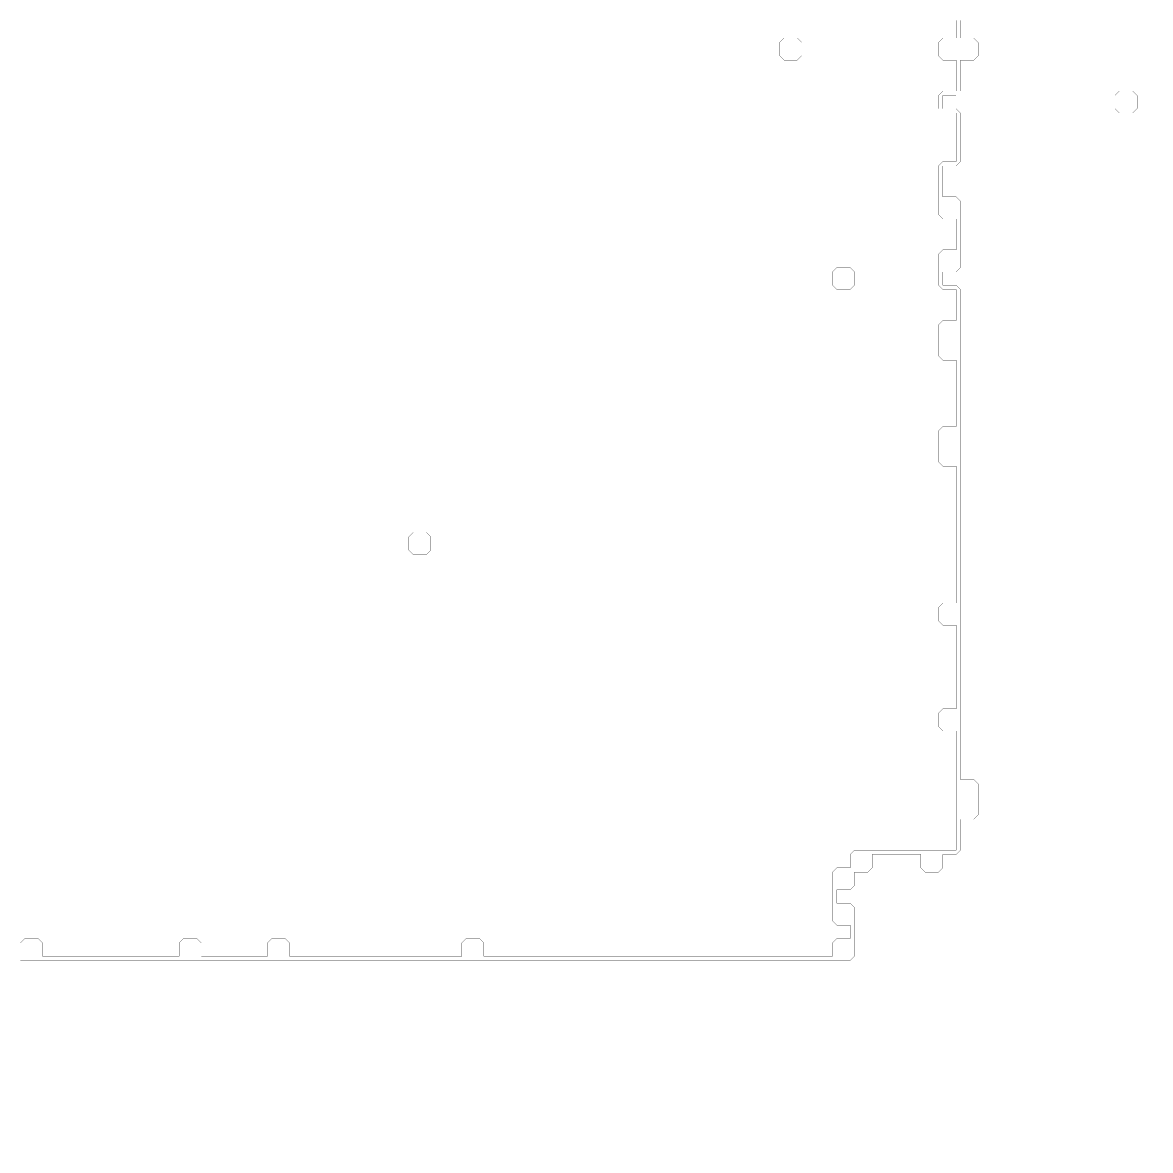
# Model space of a CAD drawing. Header units: metres. Extents: x 0 to 4990, y -4990 to 0.
# Drawn here: x 2495 to 4990, y -4990 to -2495 of the extents above; entities that cross this region are included whole.
import ezdxf

# ---------------------------------------------------------------- set-up
doc = ezdxf.new("R2010")
doc.units = ezdxf.units.M
doc.layers.add('conductor', color=1, linetype='Continuous')
doc.layers.add('substrate', color=5, linetype='Continuous')

msp = doc.modelspace()

# ---------------------------------------------------------------- linework, layer by layer
at = {"layer": 'conductor', "const_width": 0.5}
msp.add_lwpolyline([(2490.234375, -4531.25), (2500, -4521.484375), (2509.765625, -4521.484375), (2519.53125, -4521.484375), (2529.296875, -4521.484375), (2539.0625, -4531.25), (2539.0625, -4541.015625), (2539.0625, -4550.78125), (2539.0625, -4560.546875), (2548.828125, -4560.546875), (2558.59375, -4560.546875), (2568.359375, -4560.546875), (2578.125, -4560.546875), (2587.890625, -4560.546875), (2597.65625, -4560.546875), (2607.421875, -4560.546875), (2617.1875, -4560.546875), (2626.953125, -4560.546875), (2636.71875, -4560.546875), (2646.484375, -4560.546875), (2656.25, -4560.546875), (2666.015625, -4560.546875), (2675.78125, -4560.546875), (2685.546875, -4560.546875), (2695.3125, -4560.546875), (2705.078125, -4560.546875), (2714.84375, -4560.546875), (2724.609375, -4560.546875), (2734.375, -4560.546875), (2744.140625, -4560.546875), (2753.90625, -4560.546875), (2763.671875, -4560.546875), (2773.4375, -4560.546875), (2783.203125, -4560.546875), (2792.96875, -4560.546875), (2802.734375, -4560.546875), (2812.5, -4560.546875), (2822.265625, -4560.546875), (2832.03125, -4560.546875), (2841.796875, -4560.546875), (2841.796875, -4550.78125), (2841.796875, -4541.015625), (2841.796875, -4531.25), (2851.5625, -4521.484375), (2861.328125, -4521.484375), (2871.09375, -4521.484375), (2880.859375, -4521.484375), (2890.625, -4531.25), (2890.625, -4541.015625), (2890.625, -4550.78125), (2890.625, -4560.546875), (2900.390625, -4560.546875), (2910.15625, -4560.546875), (2919.921875, -4560.546875), (2929.6875, -4560.546875), (2939.453125, -4560.546875), (2949.21875, -4560.546875), (2958.984375, -4560.546875), (2968.75, -4560.546875), (2978.515625, -4560.546875), (2988.28125, -4560.546875), (2998.046875, -4560.546875), (3007.8125, -4560.546875), (3017.578125, -4560.546875), (3027.34375, -4560.546875), (3037.109375, -4560.546875), (3037.109375, -4550.78125), (3037.109375, -4541.015625), (3037.109375, -4531.25), (3046.875, -4521.484375), (3056.640625, -4521.484375), (3066.40625, -4521.484375), (3076.171875, -4521.484375), (3085.9375, -4531.25), (3085.9375, -4541.015625), (3085.9375, -4550.78125), (3085.9375, -4560.546875), (3095.703125, -4560.546875), (3105.46875, -4560.546875), (3115.234375, -4560.546875), (3125, -4560.546875), (3134.765625, -4560.546875), (3144.53125, -4560.546875), (3154.296875, -4560.546875), (3164.0625, -4560.546875), (3173.828125, -4560.546875), (3183.59375, -4560.546875), (3193.359375, -4560.546875), (3203.125, -4560.546875), (3212.890625, -4560.546875), (3222.65625, -4560.546875), (3232.421875, -4560.546875), (3242.1875, -4560.546875), (3251.953125, -4560.546875), (3261.71875, -4560.546875), (3271.484375, -4560.546875), (3281.25, -4560.546875), (3291.015625, -4560.546875), (3300.78125, -4560.546875), (3310.546875, -4560.546875), (3320.3125, -4560.546875), (3330.078125, -4560.546875), (3339.84375, -4560.546875), (3349.609375, -4560.546875), (3359.375, -4560.546875), (3369.140625, -4560.546875), (3378.90625, -4560.546875), (3388.671875, -4560.546875), (3398.4375, -4560.546875), (3408.203125, -4560.546875), (3417.96875, -4560.546875), (3427.734375, -4560.546875), (3437.5, -4560.546875), (3447.265625, -4560.546875), (3457.03125, -4560.546875), (3466.796875, -4560.546875), (3466.796875, -4550.78125), (3466.796875, -4541.015625), (3466.796875, -4531.25), (3476.5625, -4521.484375), (3486.328125, -4521.484375), (3496.09375, -4521.484375), (3505.859375, -4521.484375), (3515.625, -4531.25), (3515.625, -4541.015625), (3515.625, -4550.78125), (3515.625, -4560.546875), (3525.390625, -4560.546875), (3535.15625, -4560.546875), (3544.921875, -4560.546875), (3554.6875, -4560.546875), (3564.453125, -4560.546875), (3574.21875, -4560.546875), (3583.984375, -4560.546875), (3593.75, -4560.546875), (3603.515625, -4560.546875), (3613.28125, -4560.546875), (3623.046875, -4560.546875), (3632.8125, -4560.546875), (3642.578125, -4560.546875), (3652.34375, -4560.546875), (3662.109375, -4560.546875), (3671.875, -4560.546875), (3681.640625, -4560.546875), (3691.40625, -4560.546875), (3701.171875, -4560.546875), (3710.9375, -4560.546875), (3720.703125, -4560.546875), (3730.46875, -4560.546875), (3740.234375, -4560.546875), (3750, -4560.546875), (3759.765625, -4560.546875), (3769.53125, -4560.546875), (3779.296875, -4560.546875), (3789.0625, -4560.546875), (3798.828125, -4560.546875), (3808.59375, -4560.546875), (3818.359375, -4560.546875), (3828.125, -4560.546875), (3837.890625, -4560.546875), (3847.65625, -4560.546875), (3857.421875, -4560.546875), (3867.1875, -4560.546875), (3876.953125, -4560.546875), (3886.71875, -4560.546875), (3896.484375, -4560.546875), (3906.25, -4560.546875), (3916.015625, -4560.546875), (3925.78125, -4560.546875), (3935.546875, -4560.546875), (3945.3125, -4560.546875), (3955.078125, -4560.546875), (3964.84375, -4560.546875), (3974.609375, -4560.546875), (3984.375, -4560.546875), (3994.140625, -4560.546875), (4003.90625, -4560.546875), (4013.671875, -4560.546875), (4023.4375, -4560.546875), (4033.203125, -4560.546875), (4042.96875, -4560.546875), (4052.734375, -4560.546875), (4062.5, -4560.546875), (4072.265625, -4560.546875), (4082.03125, -4560.546875), (4091.796875, -4560.546875), (4101.5625, -4560.546875), (4111.328125, -4560.546875), (4121.09375, -4560.546875), (4130.859375, -4560.546875), (4140.625, -4560.546875), (4150.390625, -4560.546875), (4160.15625, -4560.546875), (4169.921875, -4560.546875), (4179.6875, -4560.546875), (4189.453125, -4560.546875), (4199.21875, -4560.546875), (4208.984375, -4560.546875), (4218.75, -4560.546875), (4228.515625, -4560.546875), (4238.28125, -4560.546875), (4248.046875, -4560.546875), (4257.8125, -4560.546875), (4267.578125, -4560.546875), (4277.34375, -4560.546875), (4287.109375, -4560.546875), (4287.109375, -4550.78125), (4287.109375, -4541.015625), (4287.109375, -4531.25), (4296.875, -4521.484375), (4306.640625, -4521.484375), (4316.40625, -4521.484375), (4326.171875, -4521.484375), (4326.171875, -4511.71875), (4326.171875, -4501.953125), (4326.171875, -4492.1875), (4316.40625, -4492.1875), (4306.640625, -4492.1875), (4296.875, -4492.1875), (4287.109375, -4482.421875), (4287.109375, -4472.65625), (4287.109375, -4462.890625), (4287.109375, -4453.125), (4287.109375, -4443.359375), (4287.109375, -4433.59375), (4287.109375, -4423.828125), (4287.109375, -4414.0625), (4287.109375, -4404.296875), (4287.109375, -4394.53125), (4287.109375, -4384.765625), (4287.109375, -4375), (4296.875, -4365.234375), (4306.640625, -4365.234375), (4316.40625, -4365.234375), (4326.171875, -4365.234375), (4326.171875, -4355.46875), (4326.171875, -4345.703125), (4326.171875, -4335.9375), (4335.9375, -4326.171875), (4345.703125, -4326.171875), (4355.46875, -4326.171875), (4365.234375, -4326.171875), (4375, -4326.171875), (4384.765625, -4326.171875), (4394.53125, -4326.171875), (4404.296875, -4326.171875), (4414.0625, -4326.171875), (4423.828125, -4326.171875), (4433.59375, -4326.171875), (4443.359375, -4326.171875), (4453.125, -4326.171875), (4462.890625, -4326.171875), (4472.65625, -4326.171875), (4482.421875, -4326.171875), (4492.1875, -4326.171875), (4501.953125, -4326.171875), (4511.71875, -4326.171875), (4521.484375, -4326.171875), (4531.25, -4326.171875), (4541.015625, -4326.171875), (4550.78125, -4326.171875), (4560.546875, -4326.171875), (4560.546875, -4316.40625), (4560.546875, -4306.640625), (4560.546875, -4296.875), (4560.546875, -4287.109375), (4560.546875, -4277.34375), (4560.546875, -4267.578125), (4560.546875, -4257.8125), (4560.546875, -4248.046875), (4560.546875, -4238.28125), (4560.546875, -4228.515625), (4560.546875, -4218.75), (4560.546875, -4208.984375), (4560.546875, -4199.21875), (4560.546875, -4189.453125), (4560.546875, -4179.6875), (4560.546875, -4169.921875), (4560.546875, -4160.15625), (4560.546875, -4150.390625), (4560.546875, -4140.625), (4560.546875, -4130.859375), (4560.546875, -4121.09375), (4560.546875, -4111.328125), (4560.546875, -4101.5625), (4560.546875, -4091.796875), (4560.546875, -4082.03125), (4560.546875, -4072.265625), (4560.546875, -4062.5), (4550.78125, -4062.5), (4541.015625, -4062.5), (4531.25, -4062.5), (4521.484375, -4052.734375), (4521.484375, -4042.96875), (4521.484375, -4033.203125), (4521.484375, -4023.4375), (4531.25, -4013.671875), (4541.015625, -4013.671875), (4550.78125, -4013.671875), (4560.546875, -4013.671875), (4560.546875, -4003.90625), (4560.546875, -3994.140625), (4560.546875, -3984.375), (4560.546875, -3974.609375), (4560.546875, -3964.84375), (4560.546875, -3955.078125), (4560.546875, -3945.3125), (4560.546875, -3935.546875), (4560.546875, -3925.78125), (4560.546875, -3916.015625), (4560.546875, -3906.25), (4560.546875, -3896.484375), (4560.546875, -3886.71875), (4560.546875, -3876.953125), (4560.546875, -3867.1875), (4560.546875, -3857.421875), (4560.546875, -3847.65625), (4560.546875, -3837.890625), (4560.546875, -3828.125), (4550.78125, -3828.125), (4541.015625, -3828.125), (4531.25, -3828.125), (4521.484375, -3818.359375), (4521.484375, -3808.59375), (4521.484375, -3798.828125), (4521.484375, -3789.0625), (4531.25, -3779.296875), (4541.015625, -3779.296875), (4550.78125, -3779.296875), (4560.546875, -3779.296875), (4560.546875, -3769.53125), (4560.546875, -3759.765625), (4560.546875, -3750), (4560.546875, -3740.234375), (4560.546875, -3730.46875), (4560.546875, -3720.703125), (4560.546875, -3710.9375), (4560.546875, -3701.171875), (4560.546875, -3691.40625), (4560.546875, -3681.640625), (4560.546875, -3671.875), (4560.546875, -3662.109375), (4560.546875, -3652.34375), (4560.546875, -3642.578125), (4560.546875, -3632.8125), (4560.546875, -3623.046875), (4560.546875, -3613.28125), (4560.546875, -3603.515625), (4560.546875, -3593.75), (4560.546875, -3583.984375), (4560.546875, -3574.21875), (4560.546875, -3564.453125), (4560.546875, -3554.6875), (4560.546875, -3544.921875), (4560.546875, -3535.15625), (4560.546875, -3525.390625), (4560.546875, -3515.625), (4560.546875, -3505.859375), (4560.546875, -3496.09375), (4560.546875, -3486.328125), (4560.546875, -3476.5625), (4550.78125, -3476.5625), (4541.015625, -3476.5625), (4531.25, -3476.5625), (4521.484375, -3466.796875), (4521.484375, -3457.03125), (4521.484375, -3447.265625), (4521.484375, -3437.5), (4521.484375, -3427.734375), (4521.484375, -3417.96875), (4521.484375, -3408.203125), (4521.484375, -3398.4375), (4531.25, -3388.671875), (4541.015625, -3388.671875), (4550.78125, -3388.671875), (4560.546875, -3388.671875), (4560.546875, -3378.90625), (4560.546875, -3369.140625), (4560.546875, -3359.375), (4560.546875, -3349.609375), (4560.546875, -3339.84375), (4560.546875, -3330.078125), (4560.546875, -3320.3125), (4560.546875, -3310.546875), (4560.546875, -3300.78125), (4560.546875, -3291.015625), (4560.546875, -3281.25), (4560.546875, -3271.484375), (4560.546875, -3261.71875), (4560.546875, -3251.953125), (4560.546875, -3242.1875), (4550.78125, -3242.1875), (4541.015625, -3242.1875), (4531.25, -3242.1875), (4521.484375, -3232.421875), (4521.484375, -3222.65625), (4521.484375, -3212.890625), (4521.484375, -3203.125), (4521.484375, -3193.359375), (4521.484375, -3183.59375), (4521.484375, -3173.828125), (4521.484375, -3164.0625), (4531.25, -3154.296875), (4541.015625, -3154.296875), (4550.78125, -3154.296875), (4560.546875, -3154.296875), (4560.546875, -3144.53125), (4560.546875, -3134.765625), (4560.546875, -3125), (4560.546875, -3115.234375), (4560.546875, -3105.46875), (4560.546875, -3095.703125), (4560.546875, -3085.9375), (4550.78125, -3085.9375), (4541.015625, -3085.9375), (4531.25, -3085.9375), (4521.484375, -3076.171875), (4521.484375, -3066.40625), (4521.484375, -3056.640625), (4521.484375, -3046.875), (4521.484375, -3037.109375), (4521.484375, -3027.34375), (4521.484375, -3017.578125), (4521.484375, -3007.8125), (4531.25, -2998.046875), (4541.015625, -2998.046875), (4550.78125, -2998.046875), (4560.546875, -2998.046875), (4560.546875, -2988.28125), (4560.546875, -2978.515625), (4560.546875, -2968.75), (4560.546875, -2958.984375), (4560.546875, -2949.21875), (4560.546875, -2939.453125), (4560.546875, -2929.6875), (4550.78125, -2929.6875), (4541.015625, -2929.6875), (4531.25, -2929.6875), (4521.484375, -2919.921875), (4521.484375, -2910.15625), (4521.484375, -2900.390625), (4521.484375, -2890.625), (4521.484375, -2880.859375), (4521.484375, -2871.09375), (4521.484375, -2861.328125), (4521.484375, -2851.5625), (4521.484375, -2841.796875), (4521.484375, -2832.03125), (4521.484375, -2822.265625), (4521.484375, -2812.5), (4531.25, -2802.734375), (4541.015625, -2802.734375), (4550.78125, -2802.734375), (4560.546875, -2802.734375), (4560.546875, -2792.96875), (4560.546875, -2783.203125), (4560.546875, -2773.4375), (4560.546875, -2763.671875), (4560.546875, -2753.90625), (4560.546875, -2744.140625), (4560.546875, -2734.375), (4560.546875, -2724.609375), (4560.546875, -2714.84375), (4560.546875, -2705.078125), (4560.546875, -2695.3125), (4550.78125, -2695.3125), (4541.015625, -2695.3125), (4531.25, -2695.3125), (4521.484375, -2685.546875), (4521.484375, -2675.78125), (4521.484375, -2666.015625), (4521.484375, -2656.25), (4531.25, -2646.484375), (4541.015625, -2646.484375), (4550.78125, -2646.484375), (4560.546875, -2646.484375), (4560.546875, -2636.71875), (4560.546875, -2626.953125), (4560.546875, -2617.1875), (4560.546875, -2607.421875), (4560.546875, -2597.65625), (4560.546875, -2587.890625), (4560.546875, -2578.125), (4550.78125, -2578.125), (4541.015625, -2578.125), (4531.25, -2578.125), (4521.484375, -2568.359375), (4521.484375, -2558.59375), (4521.484375, -2548.828125), (4521.484375, -2539.0625), (4531.25, -2529.296875), (4541.015625, -2529.296875), (4550.78125, -2529.296875), (4560.546875, -2529.296875), (4560.546875, -2519.53125), (4560.546875, -2509.765625), (4560.546875, -2500), (4560.546875, -2490.234375)], dxfattribs=at)
for points in [[(4169.921875, -2539.0625), (4179.6875, -2529.296875), (4189.453125, -2529.296875), (4199.21875, -2529.296875), (4208.984375, -2529.296875), (4218.75, -2539.0625), (4218.75, -2548.828125), (4218.75, -2558.59375), (4218.75, -2568.359375), (4208.984375, -2578.125), (4199.21875, -2578.125), (4189.453125, -2578.125), (4179.6875, -2578.125), (4169.921875, -2568.359375), (4169.921875, -2558.59375), (4169.921875, -2548.828125)], [(4287.109375, -3046.875), (4296.875, -3037.109375), (4306.640625, -3037.109375), (4316.40625, -3037.109375), (4326.171875, -3037.109375), (4335.9375, -3046.875), (4335.9375, -3056.640625), (4335.9375, -3066.40625), (4335.9375, -3076.171875), (4326.171875, -3085.9375), (4316.40625, -3085.9375), (4306.640625, -3085.9375), (4296.875, -3085.9375), (4287.109375, -3076.171875), (4287.109375, -3066.40625), (4287.109375, -3056.640625)], [(3349.609375, -3632.8125), (3359.375, -3623.046875), (3369.140625, -3623.046875), (3378.90625, -3623.046875), (3388.671875, -3623.046875), (3398.4375, -3632.8125), (3398.4375, -3642.578125), (3398.4375, -3652.34375), (3398.4375, -3662.109375), (3388.671875, -3671.875), (3378.90625, -3671.875), (3369.140625, -3671.875), (3359.375, -3671.875), (3349.609375, -3662.109375), (3349.609375, -3652.34375), (3349.609375, -3642.578125)]]:
    msp.add_lwpolyline(points, close=True, dxfattribs=at)
at = {"layer": 'substrate', "const_width": 0.5}
for points in [[(2490.234375, -4990.234375), (2500, -4990.234375), (2509.765625, -4990.234375), (2519.53125, -4990.234375), (2529.296875, -4990.234375), (2539.0625, -4990.234375), (2548.828125, -4990.234375), (2558.59375, -4990.234375), (2568.359375, -4990.234375), (2578.125, -4990.234375), (2587.890625, -4990.234375), (2597.65625, -4990.234375), (2607.421875, -4990.234375), (2617.1875, -4990.234375), (2626.953125, -4990.234375), (2636.71875, -4990.234375), (2646.484375, -4990.234375), (2656.25, -4990.234375), (2666.015625, -4990.234375), (2675.78125, -4990.234375), (2685.546875, -4990.234375), (2695.3125, -4990.234375), (2705.078125, -4990.234375), (2714.84375, -4990.234375), (2724.609375, -4990.234375), (2734.375, -4990.234375), (2744.140625, -4990.234375), (2753.90625, -4990.234375), (2763.671875, -4990.234375), (2773.4375, -4990.234375), (2783.203125, -4990.234375), (2792.96875, -4990.234375), (2802.734375, -4990.234375), (2812.5, -4990.234375), (2822.265625, -4990.234375), (2832.03125, -4990.234375), (2841.796875, -4990.234375), (2851.5625, -4990.234375), (2861.328125, -4990.234375), (2871.09375, -4990.234375), (2880.859375, -4990.234375), (2890.625, -4990.234375), (2900.390625, -4990.234375), (2910.15625, -4990.234375), (2919.921875, -4990.234375), (2929.6875, -4990.234375), (2939.453125, -4990.234375), (2949.21875, -4990.234375), (2958.984375, -4990.234375), (2968.75, -4990.234375), (2978.515625, -4990.234375), (2988.28125, -4990.234375), (2998.046875, -4990.234375), (3007.8125, -4990.234375), (3017.578125, -4990.234375), (3027.34375, -4990.234375), (3037.109375, -4990.234375), (3046.875, -4990.234375), (3056.640625, -4990.234375), (3066.40625, -4990.234375), (3076.171875, -4990.234375), (3085.9375, -4990.234375), (3095.703125, -4990.234375), (3105.46875, -4990.234375), (3115.234375, -4990.234375), (3125, -4990.234375), (3134.765625, -4990.234375), (3144.53125, -4990.234375), (3154.296875, -4990.234375), (3164.0625, -4990.234375), (3173.828125, -4990.234375), (3183.59375, -4990.234375), (3193.359375, -4990.234375), (3203.125, -4990.234375), (3212.890625, -4990.234375), (3222.65625, -4990.234375), (3232.421875, -4990.234375), (3242.1875, -4990.234375), (3251.953125, -4990.234375), (3261.71875, -4990.234375), (3271.484375, -4990.234375), (3281.25, -4990.234375), (3291.015625, -4990.234375), (3300.78125, -4990.234375), (3310.546875, -4990.234375), (3320.3125, -4990.234375), (3330.078125, -4990.234375), (3339.84375, -4990.234375), (3349.609375, -4990.234375), (3359.375, -4990.234375), (3369.140625, -4990.234375), (3378.90625, -4990.234375), (3388.671875, -4990.234375), (3398.4375, -4990.234375), (3408.203125, -4990.234375), (3417.96875, -4990.234375), (3427.734375, -4990.234375), (3437.5, -4990.234375), (3447.265625, -4990.234375), (3457.03125, -4990.234375), (3466.796875, -4990.234375), (3476.5625, -4990.234375), (3486.328125, -4990.234375), (3496.09375, -4990.234375), (3505.859375, -4990.234375), (3515.625, -4990.234375), (3525.390625, -4990.234375), (3535.15625, -4990.234375), (3544.921875, -4990.234375), (3554.6875, -4990.234375), (3564.453125, -4990.234375), (3574.21875, -4990.234375), (3583.984375, -4990.234375), (3593.75, -4990.234375), (3603.515625, -4990.234375), (3613.28125, -4990.234375), (3623.046875, -4990.234375), (3632.8125, -4990.234375), (3642.578125, -4990.234375), (3652.34375, -4990.234375), (3662.109375, -4990.234375), (3671.875, -4990.234375), (3681.640625, -4990.234375), (3691.40625, -4990.234375), (3701.171875, -4990.234375), (3710.9375, -4990.234375), (3720.703125, -4990.234375), (3730.46875, -4990.234375), (3740.234375, -4990.234375), (3750, -4990.234375), (3759.765625, -4990.234375), (3769.53125, -4990.234375), (3779.296875, -4990.234375), (3789.0625, -4990.234375), (3798.828125, -4990.234375), (3808.59375, -4990.234375), (3818.359375, -4990.234375), (3828.125, -4990.234375), (3837.890625, -4990.234375), (3847.65625, -4990.234375), (3857.421875, -4990.234375), (3867.1875, -4990.234375), (3876.953125, -4990.234375), (3886.71875, -4990.234375), (3896.484375, -4990.234375), (3906.25, -4990.234375), (3916.015625, -4990.234375), (3925.78125, -4990.234375), (3935.546875, -4990.234375), (3945.3125, -4990.234375), (3955.078125, -4990.234375), (3964.84375, -4990.234375), (3974.609375, -4990.234375), (3984.375, -4990.234375), (3994.140625, -4990.234375), (4003.90625, -4990.234375), (4013.671875, -4990.234375), (4023.4375, -4990.234375), (4033.203125, -4990.234375), (4042.96875, -4990.234375), (4052.734375, -4990.234375), (4062.5, -4990.234375), (4072.265625, -4990.234375), (4082.03125, -4990.234375), (4091.796875, -4990.234375), (4101.5625, -4990.234375), (4111.328125, -4990.234375), (4121.09375, -4990.234375), (4130.859375, -4990.234375), (4140.625, -4990.234375), (4150.390625, -4990.234375), (4160.15625, -4990.234375), (4169.921875, -4990.234375), (4179.6875, -4990.234375), (4189.453125, -4990.234375), (4199.21875, -4990.234375), (4208.984375, -4990.234375), (4218.75, -4990.234375), (4228.515625, -4990.234375), (4238.28125, -4990.234375), (4248.046875, -4990.234375), (4257.8125, -4990.234375), (4267.578125, -4990.234375), (4277.34375, -4990.234375), (4287.109375, -4990.234375), (4296.875, -4990.234375), (4306.640625, -4990.234375), (4316.40625, -4990.234375), (4326.171875, -4990.234375), (4335.9375, -4990.234375), (4345.703125, -4990.234375), (4355.46875, -4990.234375), (4365.234375, -4990.234375), (4375, -4990.234375), (4384.765625, -4990.234375), (4394.53125, -4990.234375), (4404.296875, -4990.234375), (4414.0625, -4990.234375), (4423.828125, -4990.234375), (4433.59375, -4990.234375), (4443.359375, -4990.234375), (4453.125, -4990.234375), (4462.890625, -4990.234375), (4472.65625, -4990.234375), (4482.421875, -4990.234375), (4492.1875, -4990.234375), (4501.953125, -4990.234375), (4511.71875, -4990.234375), (4521.484375, -4990.234375), (4531.25, -4990.234375), (4541.015625, -4990.234375), (4550.78125, -4990.234375), (4560.546875, -4990.234375), (4570.3125, -4990.234375), (4580.078125, -4990.234375), (4589.84375, -4990.234375), (4599.609375, -4990.234375), (4609.375, -4990.234375), (4619.140625, -4990.234375), (4628.90625, -4990.234375), (4638.671875, -4990.234375), (4648.4375, -4990.234375), (4658.203125, -4990.234375), (4667.96875, -4990.234375), (4677.734375, -4990.234375), (4687.5, -4990.234375), (4697.265625, -4990.234375), (4707.03125, -4990.234375), (4716.796875, -4990.234375), (4726.5625, -4990.234375), (4736.328125, -4990.234375), (4746.09375, -4990.234375), (4755.859375, -4990.234375), (4765.625, -4990.234375), (4775.390625, -4990.234375), (4785.15625, -4990.234375), (4794.921875, -4990.234375), (4804.6875, -4990.234375), (4814.453125, -4990.234375), (4824.21875, -4990.234375), (4833.984375, -4990.234375), (4843.75, -4990.234375), (4853.515625, -4990.234375), (4863.28125, -4990.234375), (4873.046875, -4990.234375), (4882.8125, -4990.234375), (4892.578125, -4990.234375), (4902.34375, -4990.234375), (4912.109375, -4990.234375), (4921.875, -4990.234375), (4931.640625, -4990.234375), (4941.40625, -4990.234375), (4951.171875, -4990.234375), (4960.9375, -4990.234375), (4970.703125, -4990.234375), (4980.46875, -4990.234375), (4990.234375, -4990.234375), (4990.234375, -4980.46875), (4990.234375, -4970.703125), (4990.234375, -4960.9375), (4990.234375, -4951.171875), (4990.234375, -4941.40625), (4990.234375, -4931.640625), (4990.234375, -4921.875), (4990.234375, -4912.109375), (4990.234375, -4902.34375), (4990.234375, -4892.578125), (4990.234375, -4882.8125), (4990.234375, -4873.046875), (4990.234375, -4863.28125), (4990.234375, -4853.515625), (4990.234375, -4843.75), (4990.234375, -4833.984375), (4990.234375, -4824.21875), (4990.234375, -4814.453125), (4990.234375, -4804.6875), (4990.234375, -4794.921875), (4990.234375, -4785.15625), (4990.234375, -4775.390625), (4990.234375, -4765.625), (4990.234375, -4755.859375), (4990.234375, -4746.09375), (4990.234375, -4736.328125), (4990.234375, -4726.5625), (4990.234375, -4716.796875), (4990.234375, -4707.03125), (4990.234375, -4697.265625), (4990.234375, -4687.5), (4990.234375, -4677.734375), (4990.234375, -4667.96875), (4990.234375, -4658.203125), (4990.234375, -4648.4375), (4990.234375, -4638.671875), (4990.234375, -4628.90625), (4990.234375, -4619.140625), (4990.234375, -4609.375), (4990.234375, -4599.609375), (4990.234375, -4589.84375), (4990.234375, -4580.078125), (4990.234375, -4570.3125), (4990.234375, -4560.546875), (4990.234375, -4550.78125), (4990.234375, -4541.015625), (4990.234375, -4531.25), (4990.234375, -4521.484375), (4990.234375, -4511.71875), (4990.234375, -4501.953125), (4990.234375, -4492.1875), (4990.234375, -4482.421875), (4990.234375, -4472.65625), (4990.234375, -4462.890625), (4990.234375, -4453.125), (4990.234375, -4443.359375), (4990.234375, -4433.59375), (4990.234375, -4423.828125), (4990.234375, -4414.0625), (4990.234375, -4404.296875), (4990.234375, -4394.53125), (4990.234375, -4384.765625), (4990.234375, -4375), (4990.234375, -4365.234375), (4990.234375, -4355.46875), (4990.234375, -4345.703125), (4990.234375, -4335.9375), (4990.234375, -4326.171875), (4990.234375, -4316.40625), (4990.234375, -4306.640625), (4990.234375, -4296.875), (4990.234375, -4287.109375), (4990.234375, -4277.34375), (4990.234375, -4267.578125), (4990.234375, -4257.8125), (4990.234375, -4248.046875), (4990.234375, -4238.28125), (4990.234375, -4228.515625), (4990.234375, -4218.75), (4990.234375, -4208.984375), (4990.234375, -4199.21875), (4990.234375, -4189.453125), (4990.234375, -4179.6875), (4990.234375, -4169.921875), (4990.234375, -4160.15625), (4990.234375, -4150.390625), (4990.234375, -4140.625), (4990.234375, -4130.859375), (4990.234375, -4121.09375), (4990.234375, -4111.328125), (4990.234375, -4101.5625), (4990.234375, -4091.796875), (4990.234375, -4082.03125), (4990.234375, -4072.265625), (4990.234375, -4062.5), (4990.234375, -4052.734375), (4990.234375, -4042.96875), (4990.234375, -4033.203125), (4990.234375, -4023.4375), (4990.234375, -4013.671875), (4990.234375, -4003.90625), (4990.234375, -3994.140625), (4990.234375, -3984.375), (4990.234375, -3974.609375), (4990.234375, -3964.84375), (4990.234375, -3955.078125), (4990.234375, -3945.3125), (4990.234375, -3935.546875), (4990.234375, -3925.78125), (4990.234375, -3916.015625), (4990.234375, -3906.25), (4990.234375, -3896.484375), (4990.234375, -3886.71875), (4990.234375, -3876.953125), (4990.234375, -3867.1875), (4990.234375, -3857.421875), (4990.234375, -3847.65625), (4990.234375, -3837.890625), (4990.234375, -3828.125), (4990.234375, -3818.359375), (4990.234375, -3808.59375), (4990.234375, -3798.828125), (4990.234375, -3789.0625), (4990.234375, -3779.296875), (4990.234375, -3769.53125), (4990.234375, -3759.765625), (4990.234375, -3750), (4990.234375, -3740.234375), (4990.234375, -3730.46875), (4990.234375, -3720.703125), (4990.234375, -3710.9375), (4990.234375, -3701.171875), (4990.234375, -3691.40625), (4990.234375, -3681.640625), (4990.234375, -3671.875), (4990.234375, -3662.109375), (4990.234375, -3652.34375), (4990.234375, -3642.578125), (4990.234375, -3632.8125), (4990.234375, -3623.046875), (4990.234375, -3613.28125), (4990.234375, -3603.515625), (4990.234375, -3593.75), (4990.234375, -3583.984375), (4990.234375, -3574.21875), (4990.234375, -3564.453125), (4990.234375, -3554.6875), (4990.234375, -3544.921875), (4990.234375, -3535.15625), (4990.234375, -3525.390625), (4990.234375, -3515.625), (4990.234375, -3505.859375), (4990.234375, -3496.09375), (4990.234375, -3486.328125), (4990.234375, -3476.5625), (4990.234375, -3466.796875), (4990.234375, -3457.03125), (4990.234375, -3447.265625), (4990.234375, -3437.5), (4990.234375, -3427.734375), (4990.234375, -3417.96875), (4990.234375, -3408.203125), (4990.234375, -3398.4375), (4990.234375, -3388.671875), (4990.234375, -3378.90625), (4990.234375, -3369.140625), (4990.234375, -3359.375), (4990.234375, -3349.609375), (4990.234375, -3339.84375), (4990.234375, -3330.078125), (4990.234375, -3320.3125), (4990.234375, -3310.546875), (4990.234375, -3300.78125), (4990.234375, -3291.015625), (4990.234375, -3281.25), (4990.234375, -3271.484375), (4990.234375, -3261.71875), (4990.234375, -3251.953125), (4990.234375, -3242.1875), (4990.234375, -3232.421875), (4990.234375, -3222.65625), (4990.234375, -3212.890625), (4990.234375, -3203.125), (4990.234375, -3193.359375), (4990.234375, -3183.59375), (4990.234375, -3173.828125), (4990.234375, -3164.0625), (4990.234375, -3154.296875), (4990.234375, -3144.53125), (4990.234375, -3134.765625), (4990.234375, -3125), (4990.234375, -3115.234375), (4990.234375, -3105.46875), (4990.234375, -3095.703125), (4990.234375, -3085.9375), (4990.234375, -3076.171875), (4990.234375, -3066.40625), (4990.234375, -3056.640625), (4990.234375, -3046.875), (4990.234375, -3037.109375), (4990.234375, -3027.34375), (4990.234375, -3017.578125), (4990.234375, -3007.8125), (4990.234375, -2998.046875), (4990.234375, -2988.28125), (4990.234375, -2978.515625), (4990.234375, -2968.75), (4990.234375, -2958.984375), (4990.234375, -2949.21875), (4990.234375, -2939.453125), (4990.234375, -2929.6875), (4990.234375, -2919.921875), (4990.234375, -2910.15625), (4990.234375, -2900.390625), (4990.234375, -2890.625), (4990.234375, -2880.859375), (4990.234375, -2871.09375), (4990.234375, -2861.328125), (4990.234375, -2851.5625), (4990.234375, -2841.796875), (4990.234375, -2832.03125), (4990.234375, -2822.265625), (4990.234375, -2812.5), (4990.234375, -2802.734375), (4990.234375, -2792.96875), (4990.234375, -2783.203125), (4990.234375, -2773.4375), (4990.234375, -2763.671875), (4990.234375, -2753.90625), (4990.234375, -2744.140625), (4990.234375, -2734.375), (4990.234375, -2724.609375), (4990.234375, -2714.84375), (4990.234375, -2705.078125), (4990.234375, -2695.3125), (4990.234375, -2685.546875), (4990.234375, -2675.78125), (4990.234375, -2666.015625), (4990.234375, -2656.25), (4990.234375, -2646.484375), (4990.234375, -2636.71875), (4990.234375, -2626.953125), (4990.234375, -2617.1875), (4990.234375, -2607.421875), (4990.234375, -2597.65625), (4990.234375, -2587.890625), (4990.234375, -2578.125), (4990.234375, -2568.359375), (4990.234375, -2558.59375), (4990.234375, -2548.828125), (4990.234375, -2539.0625), (4990.234375, -2529.296875), (4990.234375, -2519.53125), (4990.234375, -2509.765625), (4990.234375, -2500), (4990.234375, -2490.234375)], [(4570.3125, -2490.234375), (4570.3125, -2500), (4570.3125, -2509.765625), (4570.3125, -2519.53125), (4570.3125, -2529.296875), (4580.078125, -2529.296875), (4589.84375, -2529.296875), (4599.609375, -2529.296875), (4609.375, -2539.0625), (4609.375, -2548.828125), (4609.375, -2558.59375), (4609.375, -2568.359375), (4599.609375, -2578.125), (4589.84375, -2578.125), (4580.078125, -2578.125), (4570.3125, -2578.125), (4570.3125, -2587.890625), (4570.3125, -2597.65625), (4570.3125, -2607.421875), (4570.3125, -2617.1875), (4570.3125, -2626.953125), (4570.3125, -2636.71875), (4570.3125, -2646.484375), (4560.546875, -2656.25), (4550.78125, -2656.25), (4541.015625, -2656.25), (4531.25, -2656.25), (4531.25, -2666.015625), (4531.25, -2675.78125), (4531.25, -2685.546875), (4541.015625, -2685.546875), (4550.78125, -2685.546875), (4560.546875, -2685.546875), (4570.3125, -2695.3125), (4570.3125, -2705.078125), (4570.3125, -2714.84375), (4570.3125, -2724.609375), (4570.3125, -2734.375), (4570.3125, -2744.140625), (4570.3125, -2753.90625), (4570.3125, -2763.671875), (4570.3125, -2773.4375), (4570.3125, -2783.203125), (4570.3125, -2792.96875), (4570.3125, -2802.734375), (4560.546875, -2812.5), (4550.78125, -2812.5), (4541.015625, -2812.5), (4531.25, -2812.5), (4531.25, -2822.265625), (4531.25, -2832.03125), (4531.25, -2841.796875), (4531.25, -2851.5625), (4531.25, -2861.328125), (4531.25, -2871.09375), (4531.25, -2880.859375), (4541.015625, -2880.859375), (4550.78125, -2880.859375), (4560.546875, -2880.859375), (4570.3125, -2890.625), (4570.3125, -2900.390625), (4570.3125, -2910.15625), (4570.3125, -2919.921875), (4570.3125, -2929.6875), (4570.3125, -2939.453125), (4570.3125, -2949.21875), (4570.3125, -2958.984375), (4570.3125, -2968.75), (4570.3125, -2978.515625), (4570.3125, -2988.28125), (4570.3125, -2998.046875), (4570.3125, -3007.8125), (4570.3125, -3017.578125), (4570.3125, -3027.34375), (4570.3125, -3037.109375), (4560.546875, -3046.875), (4550.78125, -3046.875), (4541.015625, -3046.875), (4531.25, -3046.875), (4531.25, -3056.640625), (4531.25, -3066.40625), (4531.25, -3076.171875), (4541.015625, -3076.171875), (4550.78125, -3076.171875), (4560.546875, -3076.171875), (4570.3125, -3085.9375), (4570.3125, -3095.703125), (4570.3125, -3105.46875), (4570.3125, -3115.234375), (4570.3125, -3125), (4570.3125, -3134.765625), (4570.3125, -3144.53125), (4570.3125, -3154.296875), (4570.3125, -3164.0625), (4570.3125, -3173.828125), (4570.3125, -3183.59375), (4570.3125, -3193.359375), (4570.3125, -3203.125), (4570.3125, -3212.890625), (4570.3125, -3222.65625), (4570.3125, -3232.421875), (4570.3125, -3242.1875), (4570.3125, -3251.953125), (4570.3125, -3261.71875), (4570.3125, -3271.484375), (4570.3125, -3281.25), (4570.3125, -3291.015625), (4570.3125, -3300.78125), (4570.3125, -3310.546875), (4570.3125, -3320.3125), (4570.3125, -3330.078125), (4570.3125, -3339.84375), (4570.3125, -3349.609375), (4570.3125, -3359.375), (4570.3125, -3369.140625), (4570.3125, -3378.90625), (4570.3125, -3388.671875), (4570.3125, -3398.4375), (4570.3125, -3408.203125), (4570.3125, -3417.96875), (4570.3125, -3427.734375), (4570.3125, -3437.5), (4570.3125, -3447.265625), (4570.3125, -3457.03125), (4570.3125, -3466.796875), (4570.3125, -3476.5625), (4570.3125, -3486.328125), (4570.3125, -3496.09375), (4570.3125, -3505.859375), (4570.3125, -3515.625), (4570.3125, -3525.390625), (4570.3125, -3535.15625), (4570.3125, -3544.921875), (4570.3125, -3554.6875), (4570.3125, -3564.453125), (4570.3125, -3574.21875), (4570.3125, -3583.984375), (4570.3125, -3593.75), (4570.3125, -3603.515625), (4570.3125, -3613.28125), (4570.3125, -3623.046875), (4570.3125, -3632.8125), (4570.3125, -3642.578125), (4570.3125, -3652.34375), (4570.3125, -3662.109375), (4570.3125, -3671.875), (4570.3125, -3681.640625), (4570.3125, -3691.40625), (4570.3125, -3701.171875), (4570.3125, -3710.9375), (4570.3125, -3720.703125), (4570.3125, -3730.46875), (4570.3125, -3740.234375), (4570.3125, -3750), (4570.3125, -3759.765625), (4570.3125, -3769.53125), (4570.3125, -3779.296875), (4570.3125, -3789.0625), (4570.3125, -3798.828125), (4570.3125, -3808.59375), (4570.3125, -3818.359375), (4570.3125, -3828.125), (4570.3125, -3837.890625), (4570.3125, -3847.65625), (4570.3125, -3857.421875), (4570.3125, -3867.1875), (4570.3125, -3876.953125), (4570.3125, -3886.71875), (4570.3125, -3896.484375), (4570.3125, -3906.25), (4570.3125, -3916.015625), (4570.3125, -3925.78125), (4570.3125, -3935.546875), (4570.3125, -3945.3125), (4570.3125, -3955.078125), (4570.3125, -3964.84375), (4570.3125, -3974.609375), (4570.3125, -3984.375), (4570.3125, -3994.140625), (4570.3125, -4003.90625), (4570.3125, -4013.671875), (4570.3125, -4023.4375), (4570.3125, -4033.203125), (4570.3125, -4042.96875), (4570.3125, -4052.734375), (4570.3125, -4062.5), (4570.3125, -4072.265625), (4570.3125, -4082.03125), (4570.3125, -4091.796875), (4570.3125, -4101.5625), (4570.3125, -4111.328125), (4570.3125, -4121.09375), (4570.3125, -4130.859375), (4570.3125, -4140.625), (4570.3125, -4150.390625), (4570.3125, -4160.15625), (4570.3125, -4169.921875), (4580.078125, -4169.921875), (4589.84375, -4169.921875), (4599.609375, -4169.921875), (4609.375, -4179.6875), (4609.375, -4189.453125), (4609.375, -4199.21875), (4609.375, -4208.984375), (4609.375, -4218.75), (4609.375, -4228.515625), (4609.375, -4238.28125), (4609.375, -4248.046875), (4599.609375, -4257.8125), (4589.84375, -4257.8125), (4580.078125, -4257.8125), (4570.3125, -4257.8125), (4570.3125, -4267.578125), (4570.3125, -4277.34375), (4570.3125, -4287.109375), (4570.3125, -4296.875), (4570.3125, -4306.640625), (4570.3125, -4316.40625), (4570.3125, -4326.171875), (4560.546875, -4335.9375), (4550.78125, -4335.9375), (4541.015625, -4335.9375), (4531.25, -4335.9375), (4531.25, -4345.703125), (4531.25, -4355.46875), (4531.25, -4365.234375), (4521.484375, -4375), (4511.71875, -4375), (4501.953125, -4375), (4492.1875, -4375), (4482.421875, -4365.234375), (4482.421875, -4355.46875), (4482.421875, -4345.703125), (4482.421875, -4335.9375), (4472.65625, -4335.9375), (4462.890625, -4335.9375), (4453.125, -4335.9375), (4443.359375, -4335.9375), (4433.59375, -4335.9375), (4423.828125, -4335.9375), (4414.0625, -4335.9375), (4404.296875, -4335.9375), (4394.53125, -4335.9375), (4384.765625, -4335.9375), (4375, -4335.9375), (4375, -4345.703125), (4375, -4355.46875), (4375, -4365.234375), (4365.234375, -4375), (4355.46875, -4375), (4345.703125, -4375), (4335.9375, -4375), (4335.9375, -4384.765625), (4335.9375, -4394.53125), (4335.9375, -4404.296875), (4326.171875, -4414.0625), (4316.40625, -4414.0625), (4306.640625, -4414.0625), (4296.875, -4414.0625), (4296.875, -4423.828125), (4296.875, -4433.59375), (4296.875, -4443.359375), (4306.640625, -4443.359375), (4316.40625, -4443.359375), (4326.171875, -4443.359375), (4335.9375, -4453.125), (4335.9375, -4462.890625), (4335.9375, -4472.65625), (4335.9375, -4482.421875), (4335.9375, -4492.1875), (4335.9375, -4501.953125), (4335.9375, -4511.71875), (4335.9375, -4521.484375), (4335.9375, -4531.25), (4335.9375, -4541.015625), (4335.9375, -4550.78125), (4335.9375, -4560.546875), (4326.171875, -4570.3125), (4316.40625, -4570.3125), (4306.640625, -4570.3125), (4296.875, -4570.3125), (4287.109375, -4570.3125), (4277.34375, -4570.3125), (4267.578125, -4570.3125), (4257.8125, -4570.3125), (4248.046875, -4570.3125), (4238.28125, -4570.3125), (4228.515625, -4570.3125), (4218.75, -4570.3125), (4208.984375, -4570.3125), (4199.21875, -4570.3125), (4189.453125, -4570.3125), (4179.6875, -4570.3125), (4169.921875, -4570.3125), (4160.15625, -4570.3125), (4150.390625, -4570.3125), (4140.625, -4570.3125), (4130.859375, -4570.3125), (4121.09375, -4570.3125), (4111.328125, -4570.3125), (4101.5625, -4570.3125), (4091.796875, -4570.3125), (4082.03125, -4570.3125), (4072.265625, -4570.3125), (4062.5, -4570.3125), (4052.734375, -4570.3125), (4042.96875, -4570.3125), (4033.203125, -4570.3125), (4023.4375, -4570.3125), (4013.671875, -4570.3125), (4003.90625, -4570.3125), (3994.140625, -4570.3125), (3984.375, -4570.3125), (3974.609375, -4570.3125), (3964.84375, -4570.3125), (3955.078125, -4570.3125), (3945.3125, -4570.3125), (3935.546875, -4570.3125), (3925.78125, -4570.3125), (3916.015625, -4570.3125), (3906.25, -4570.3125), (3896.484375, -4570.3125), (3886.71875, -4570.3125), (3876.953125, -4570.3125), (3867.1875, -4570.3125), (3857.421875, -4570.3125), (3847.65625, -4570.3125), (3837.890625, -4570.3125), (3828.125, -4570.3125), (3818.359375, -4570.3125), (3808.59375, -4570.3125), (3798.828125, -4570.3125), (3789.0625, -4570.3125), (3779.296875, -4570.3125), (3769.53125, -4570.3125), (3759.765625, -4570.3125), (3750, -4570.3125), (3740.234375, -4570.3125), (3730.46875, -4570.3125), (3720.703125, -4570.3125), (3710.9375, -4570.3125), (3701.171875, -4570.3125), (3691.40625, -4570.3125), (3681.640625, -4570.3125), (3671.875, -4570.3125), (3662.109375, -4570.3125), (3652.34375, -4570.3125), (3642.578125, -4570.3125), (3632.8125, -4570.3125), (3623.046875, -4570.3125), (3613.28125, -4570.3125), (3603.515625, -4570.3125), (3593.75, -4570.3125), (3583.984375, -4570.3125), (3574.21875, -4570.3125), (3564.453125, -4570.3125), (3554.6875, -4570.3125), (3544.921875, -4570.3125), (3535.15625, -4570.3125), (3525.390625, -4570.3125), (3515.625, -4570.3125), (3505.859375, -4570.3125), (3496.09375, -4570.3125), (3486.328125, -4570.3125), (3476.5625, -4570.3125), (3466.796875, -4570.3125), (3457.03125, -4570.3125), (3447.265625, -4570.3125), (3437.5, -4570.3125), (3427.734375, -4570.3125), (3417.96875, -4570.3125), (3408.203125, -4570.3125), (3398.4375, -4570.3125), (3388.671875, -4570.3125), (3378.90625, -4570.3125), (3369.140625, -4570.3125), (3359.375, -4570.3125), (3349.609375, -4570.3125), (3339.84375, -4570.3125), (3330.078125, -4570.3125), (3320.3125, -4570.3125), (3310.546875, -4570.3125), (3300.78125, -4570.3125), (3291.015625, -4570.3125), (3281.25, -4570.3125), (3271.484375, -4570.3125), (3261.71875, -4570.3125), (3251.953125, -4570.3125), (3242.1875, -4570.3125), (3232.421875, -4570.3125), (3222.65625, -4570.3125), (3212.890625, -4570.3125), (3203.125, -4570.3125), (3193.359375, -4570.3125), (3183.59375, -4570.3125), (3173.828125, -4570.3125), (3164.0625, -4570.3125), (3154.296875, -4570.3125), (3144.53125, -4570.3125), (3134.765625, -4570.3125), (3125, -4570.3125), (3115.234375, -4570.3125), (3105.46875, -4570.3125), (3095.703125, -4570.3125), (3085.9375, -4570.3125), (3076.171875, -4570.3125), (3066.40625, -4570.3125), (3056.640625, -4570.3125), (3046.875, -4570.3125), (3037.109375, -4570.3125), (3027.34375, -4570.3125), (3017.578125, -4570.3125), (3007.8125, -4570.3125), (2998.046875, -4570.3125), (2988.28125, -4570.3125), (2978.515625, -4570.3125), (2968.75, -4570.3125), (2958.984375, -4570.3125), (2949.21875, -4570.3125), (2939.453125, -4570.3125), (2929.6875, -4570.3125), (2919.921875, -4570.3125), (2910.15625, -4570.3125), (2900.390625, -4570.3125), (2890.625, -4570.3125), (2880.859375, -4570.3125), (2871.09375, -4570.3125), (2861.328125, -4570.3125), (2851.5625, -4570.3125), (2841.796875, -4570.3125), (2832.03125, -4570.3125), (2822.265625, -4570.3125), (2812.5, -4570.3125), (2802.734375, -4570.3125), (2792.96875, -4570.3125), (2783.203125, -4570.3125), (2773.4375, -4570.3125), (2763.671875, -4570.3125), (2753.90625, -4570.3125), (2744.140625, -4570.3125), (2734.375, -4570.3125), (2724.609375, -4570.3125), (2714.84375, -4570.3125), (2705.078125, -4570.3125), (2695.3125, -4570.3125), (2685.546875, -4570.3125), (2675.78125, -4570.3125), (2666.015625, -4570.3125), (2656.25, -4570.3125), (2646.484375, -4570.3125), (2636.71875, -4570.3125), (2626.953125, -4570.3125), (2617.1875, -4570.3125), (2607.421875, -4570.3125), (2597.65625, -4570.3125), (2587.890625, -4570.3125), (2578.125, -4570.3125), (2568.359375, -4570.3125), (2558.59375, -4570.3125), (2548.828125, -4570.3125), (2539.0625, -4570.3125), (2529.296875, -4570.3125), (2519.53125, -4570.3125), (2509.765625, -4570.3125), (2500, -4570.3125), (2490.234375, -4570.3125)]]:
    msp.add_lwpolyline(points, dxfattribs=at)
msp.add_lwpolyline([(4912.109375, -2656.25), (4921.875, -2646.484375), (4931.640625, -2646.484375), (4941.40625, -2646.484375), (4951.171875, -2646.484375), (4960.9375, -2656.25), (4960.9375, -2666.015625), (4960.9375, -2675.78125), (4960.9375, -2685.546875), (4951.171875, -2695.3125), (4941.40625, -2695.3125), (4931.640625, -2695.3125), (4921.875, -2695.3125), (4912.109375, -2685.546875), (4912.109375, -2675.78125), (4912.109375, -2666.015625)], close=True, dxfattribs=at)

doc.saveas('drawing.dxf')
